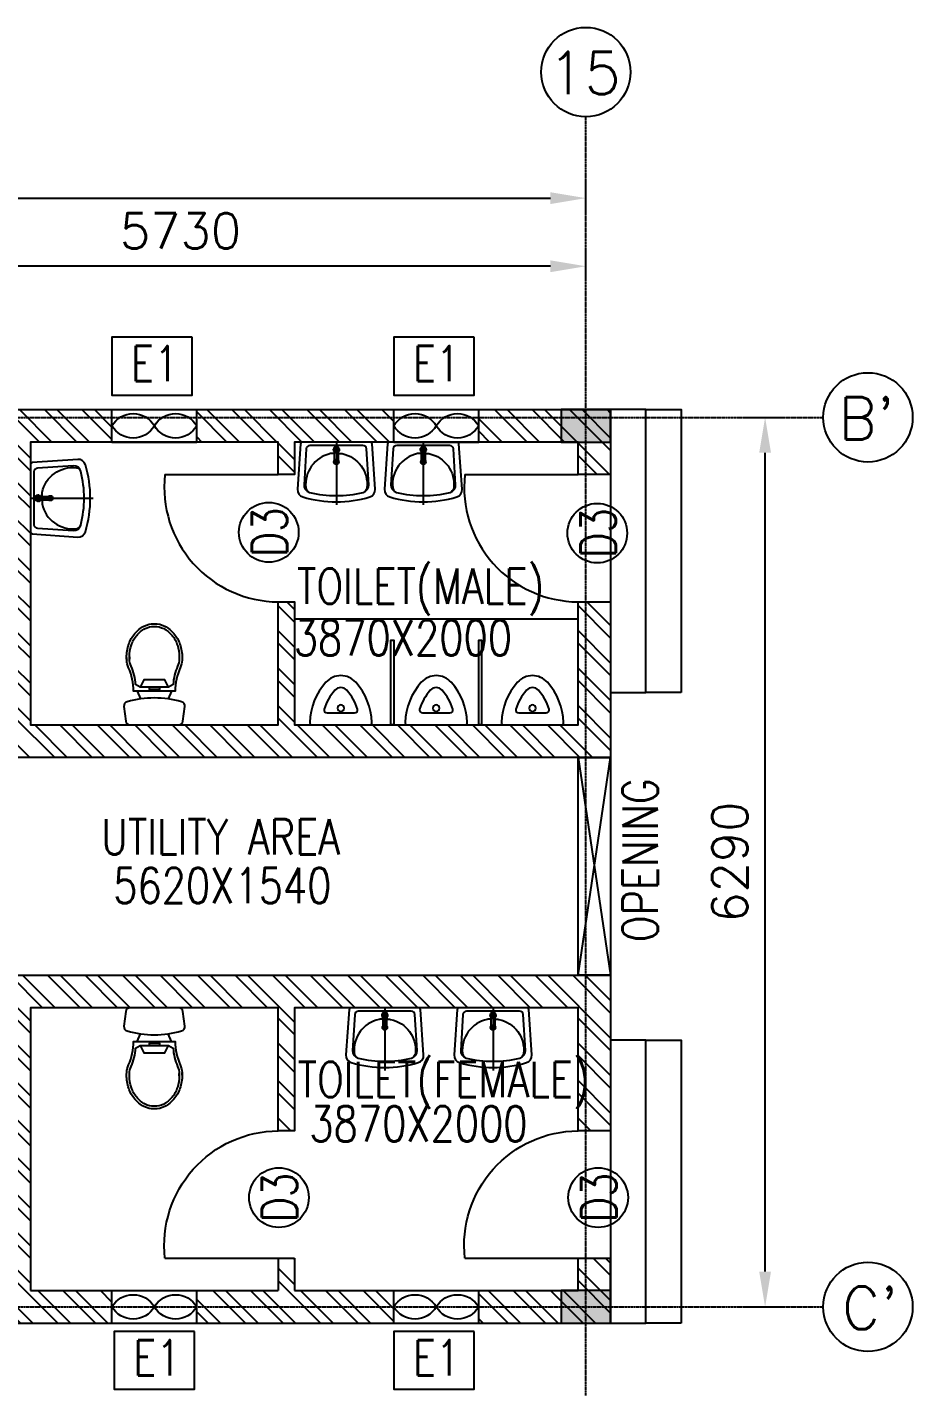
# Model space of a CAD drawing. Header units: millimetres. Extents: x -7644 to 230040, y 17031 to 222323.
# Drawn here: x 27737 to 33994, y 18871 to 28546 of the extents above; entities that cross this region are included whole.
import ezdxf
from ezdxf.enums import TextEntityAlignment as Align

# ---------------------------------------------------------------- set-up
doc = ezdxf.new("R2010")
doc.units = ezdxf.units.MM
doc.header["$LTSCALE"] = 4
doc.header["$MEASUREMENT"] = 0
doc.header["$PDMODE"] = 34
doc.linetypes.add('CENTER', pattern=[2, 1.25, -0.25, 0.25, -0.25])
doc.layers.get('0').update_dxf_attribs({"color": 8})
for name, color, linetype in [('BRICK WALL', 1, 'Continuous'), ('DIM', 8, 'Continuous'), ('GD NAME', 6, 'CENTER'), ('GRID', 8, 'CENTER'), ('HATCH', 253, 'Continuous'), ('RCC WALL', 7, 'Continuous'), ('txt-1', 7, 'Continuous'), ('txt-2', 7, 'Continuous'), ('UTILITIES', 252, 'Continuous')]:
    doc.layers.add(name, color=color, linetype=linetype)
doc.styles.add('ROMANS', font='ROMANS')
doc.dimstyles.new('1-75N', dxfattribs={"dimscale": 75, "dimtxt": 5, "dimasz": 5, "dimexe": 1.25, "dimexo": 1.25, "dimgap": 1.25, "dimtad": 1, "dimdec": 0, "dimdsep": 46, "dimtxsty": 'ROMANS', "dimcen": 1, "dimclrd": 8, "dimclre": 8, "dimclrt": 5, "dimadec": 0, "dimazin": 0, "dimtfac": 1, "dimtdec": 0, "dimtmove": 0, "dimatfit": 3, "dimfxl": 1, "dimarcsym": 0})

# ---------------------------------------------------------------- blocks, each defined once
blk = doc.blocks.new('A$C3A0F6C12')
for points in [[(115, 0), (-115, 0)], [(-115, 0), (-115, -600)], [(115, 0), (115, -600)], [(115, -600), (-115, -600)]]:
    blk.add_lwpolyline(points)
for centre, start, end in [((87.6, -150), 120.27718, 239.72281), ((-87.6, -150), 300.27719, 59.72282), ((87.6, -450), 120.27719, 239.72282), ((-87.6, -450), 300.27718, 59.72281)]:
    blk.add_arc(centre, 173.7, start, end)
blk = doc.blocks.new('A$C40CD7F3B')
at = {"color": 4}
blk.add_line((0, -800), (0, 0), dxfattribs=at)
blk.add_arc((89.2, 5.8), 810.8, 263.68531, 359.58725)
blk = doc.blocks.new('URINL-P')
at = {"layer": 'UTILITIES'}
for points in [[(0, -33), (221, -33, 0.423565), (239, -13, 0.17489), (115, 296, 0.214079), (0, 347, 0.214079), (-115, 296, 0.17489), (-239, -13, 0.423565), (-221, -33)], [(0, 60), (106, 60, 0.506526), (128, 90, 0.105326), (46, 234, 0.214079), (0, 255, 0.214079), (-46, 234, 0.105326), (-128, 90, 0.506526), (-106, 60)], [(0, 122, 1), (0, 71, 1)]]:
    blk.add_lwpolyline(points, format="xyb", close=True, dxfattribs=at)
blk = doc.blocks.new('COMOD-P')
at = {"layer": 'UTILITIES'}
for p, q in [((-132, 113), (-107, 54)), ((132, 113), (107, 54))]:
    blk.add_line(p, q, dxfattribs=at)
for points in [[(214, 373, -0.015858), (213, 353, 0.015858), (214, 373, 0.082252), (197, 475, 0.090218), (151, 557, 0.104373), (80, 614, 0.117193), (0, 633, 0.117193), (-80, 614, 0.104373), (-151, 557, 0.090218), (-197, 475, 0.082252), (-214, 373, 0.015858), (-213, 353, 0.088744), (-199, 294, -0.10475), (-160, 113), (160, 113, -0.10475), (199, 294, 0.088744), (213, 353)], [(192, 378, -0.015858), (192, 360, 0.015858), (192, 378, 0.082252), (177, 469, 0.090218), (136, 543, 0.104373), (72, 595, 0.117193), (0, 612, 0.117193), (-72, 595, 0.104373), (-136, 543, 0.090218), (-177, 469, 0.082252), (-192, 378, 0.015858), (-192, 360, 0.088744), (-179, 306, -0.09179), (-145, 164), (-108, 144), (108, 144), (145, 164, -0.09179), (179, 306, 0.088744), (192, 360)]]:
    blk.add_lwpolyline(points, format="xyb", dxfattribs=at)
for points in [[(-108, 144), (-81, 200), (0, 200), (81, 200), (108, 144)], [(41, 144), (41, 129), (0, 129), (-41, 129), (-41, 144)]]:
    blk.add_lwpolyline(points, dxfattribs=at)
blk.add_lwpolyline([(210, 32, -0.372556), (234, -6), (220, -117, -0.375547), (185, -147), (-185, -147, -0.375547), (-220, -117), (-234, -6, -0.372556), (-210, 32, -0.069634), (0, 61, -0.069634)], format="xyb", close=True, dxfattribs=at)
blk = doc.blocks.new('BASIN2-P')
at = {"layer": 'UTILITIES'}
blk.add_line((0, -58), (0, 417), dxfattribs=at)
for points in [[(275, -52), (299, 298, 0.353121), (258, 357, 0.146335), (-258, 357, 0.353121), (-299, 298), (-275, -52, 0.391657), (-261, -65), (261, -65, 0.391657)], [(232, -12), (249, 263, 0.364929), (206, 322, 0.12229), (-206, 322, 0.364929), (-249, 263), (-232, -12, 0.393215), (-204, -39), (204, -39, 0.393215)], [(-20, 5), (-16, 2, 0.065543), (-18, -2), (-23, -1, 0.065543), (-24, -7), (-19, -7, 0.065543), (-18, -12), (-23, -13, 0.065543), (-20, -19), (-16, -17, 0.065543), (-13, -20), (-17, -24, 0.065543), (-12, -28), (-9, -23, 0.065543), (-5, -25), (-6, -30, 0.065543), (0, -31), (0, -26, 0.065543), (5, -25), (6, -30, 0.065543), (12, -28), (9, -23, 0.065543), (13, -20), (17, -24, 0.065543), (20, -19), (16, -17, 0.065543), (18, -12), (23, -13, 0.065543), (24, -7), (19, -7, 0.065543), (18, -2), (23, -1, 0.065543), (20, 5), (16, 2, 0.065543), (13, 6), (17, 10, 0.065543), (12, 13), (9, 9, 0.065543), (5, 11), (6, 16, 0.065543), (0, 16), (0, 12, 0.065543), (-5, 11), (-6, 16, 0.065543), (-12, 13), (-9, 9, 0.065543), (-13, 6), (-17, 10, 0.065543)]]:
    blk.add_lwpolyline(points, format="xyb", close=True, dxfattribs=at)
for points in [[(-14, 23, -0.019276), (-44, 24, -0.388647), (-235, 288, -0.072008), (-233, 295, -0.182368), (-209, 322)], [(14, 23, 0.019276), (44, 24, 0.388636), (235, 288, 0.072008), (233, 295, 0.182368), (209, 322)], [(-17, 1, 0.06068), (-14, 24), (-14, 73, -1), (14, 73), (14, 24, 0.06068), (17, 1)]]:
    blk.add_lwpolyline(points, format="xyb", dxfattribs=at)
for centre, radius in [((0, 87), 18.9), ((0, 87), 14.2), ((0, -7), 14.2)]:
    blk.add_circle(centre, radius, dxfattribs=at)
blk = doc.blocks.new('COLUMN 230x350')
at = {"layer": 'HATCH'}
h = blk.add_hatch(color=256, dxfattribs=at)
h.dxf.hatch_style = 1
h.paths.add_polyline_path([(-115, -175), (115, -175), (115, 175), (-115, 175)])
at = {"layer": 'RCC WALL'}
blk.add_lwpolyline([(115, -175), (-115, -175), (-115, 175), (115, 175)], close=True, dxfattribs=at)
blk = doc.blocks.new('*D197')
at = {"layer": 'DEFPOINTS', "color": 0, "transparency": 16777216}
for p in [(32672.8, 25788.8, 0), (32951.6, 25788.8), (32672.8, 19498.8, 0)]:
    blk.add_point(p, dxfattribs=at)
at = {"layer": 'DIM', "color": 8, "lineweight": -2, "transparency": 16777216}
for p, q in [((32797.8, 25788.8), (33076.6, 25788.8)), ((32951.6, 19748.8), (32951.6, 25538.8)), ((32797.8, 19498.8), (33076.6, 19498.8))]:
    blk.add_line(p, q, dxfattribs=at)
at = {"layer": 'DIM', "color": 8, "transparency": 16777216}
for points in [[(32909.9, 25538.8), (32993.2, 25538.8), (32951.6, 25788.8)], [(32909.9, 19748.8), (32993.2, 19748.8), (32951.6, 19498.8)]]:
    blk.add_solid(points, dxfattribs=at)
at = {"layer": 'DIM', "color": 5, "transparency": 16777216, "insert": (32701.6, 22643.8), "char_height": 250, "attachment_point": 5, "rotation": 90, "style": 'ROMANS'}
blk.add_mtext('6290', dxfattribs=at)
blk = doc.blocks.new('*D199')
at = {"layer": 'DEFPOINTS', "color": 0, "transparency": 16777216}
for p in [(25954.3, 26857.1), (25954.3, 26635, 0), (31684.3, 26635, 0)]:
    blk.add_point(p, dxfattribs=at)
at = {"layer": 'DIM', "color": 8, "lineweight": -2, "transparency": 16777216}
for p, q in [((25954.3, 26760), (25954.3, 26982.1)), ((31684.3, 26760), (31684.3, 26982.1)), ((31434.3, 26857.1), (26204.3, 26857.1))]:
    blk.add_line(p, q, dxfattribs=at)
at = {"layer": 'DIM', "color": 8, "transparency": 16777216}
for points in [[(26204.3, 26898.7), (26204.3, 26815.4), (25954.3, 26857.1)], [(31434.3, 26898.7), (31434.3, 26815.4), (31684.3, 26857.1)]]:
    blk.add_solid(points, dxfattribs=at)
at = {"layer": 'DIM', "color": 5, "transparency": 16777216, "insert": (28819.3, 27107.1), "char_height": 250, "attachment_point": 5, "style": 'ROMANS'}
blk.add_mtext('5730', dxfattribs=at)
blk = doc.blocks.new('*D200')
at = {"layer": 'DEFPOINTS', "color": 0, "transparency": 16777216}
for p in [(31684.3, 27338.9), (19529.3, 27110.2), (31684.3, 27110.2, 0)]:
    blk.add_point(p, dxfattribs=at)
at = {"layer": 'DIM', "color": 8, "lineweight": -2, "transparency": 16777216}
for p, q in [((19529.3, 27235.2), (19529.3, 27463.9)), ((31684.3, 27235.2), (31684.3, 27463.9)), ((19779.3, 27338.9), (31434.3, 27338.9))]:
    blk.add_line(p, q, dxfattribs=at)
at = {"layer": 'DIM', "color": 8, "transparency": 16777216}
for points in [[(19779.3, 27380.6), (19779.3, 27297.3), (19529.3, 27338.9)], [(31434.3, 27380.6), (31434.3, 27297.3), (31684.3, 27338.9)]]:
    blk.add_solid(points, dxfattribs=at)
at = {"layer": 'DIM', "color": 5, "transparency": 16777216, "insert": (25356.9, 27588.9), "char_height": 250, "attachment_point": 5, "style": 'ROMANS'}
blk.add_mtext('12155', dxfattribs=at)

msp = doc.modelspace()

# ---------------------------------------------------------------- hatches: boundary and pattern name
at = {"layer": 'HATCH'}
h = msp.add_hatch(dxfattribs=at)
h.set_pattern_fill('ANSI32', color=256, scale=500, angle=-90, style=0)
h.set_pattern_definition([(315, (-196910.12, 989448.7), (132.58252, 132.58252), []), (315, (-196910.12, 989360.3), (132.58252, 132.58252), [])])
h.paths.add_polyline_path([(26009.3, 21843.8), (26009.3, 22013.8), (25779.3, 22013.8), (25779.3, 20743.7), (25894.3, 20743.7), (25894.3, 21613.8), (27644.3, 21613.8), (27644.3, 19613.8), (27069.3, 19613.8), (27069.3, 19383.8), (28334.3, 19383.8), (28334.3, 19613.8), (27759.3, 19613.8), (27759.3, 21613.8), (29509.3, 21613.8), (29509.3, 20743.8), (29624.3, 20743.8), (29624.3, 21613.8), (31629.3, 21613.8), (31629.3, 20743.8), (31859.3, 20743.8), (31859.3, 21383.8), (31859.3, 21843.8)])
h.paths.add_polyline_path([(29624.3, 19613.8), (29624.3, 19843.8), (29509.3, 19843.8), (29509.3, 19613.8), (28934.3, 19613.8), (28934.3, 19383.8), (30326.8, 19383.8), (30326.8, 19613.8)], flags=17)
h.paths.add_polyline_path([(30926.8, 19613.8), (30926.8, 19383.8), (31859.3, 19383.8), (31859.3, 19843.8), (31629.3, 19843.8), (31629.3, 19613.8)], flags=17)
h.paths.add_polyline_path([(28934.3, 25843.8), (28934.3, 25613.8), (29509.3, 25613.8), (29509.3, 25383.8), (29624.3, 25383.8), (29624.3, 25613.8), (30326.8, 25613.8), (30326.8, 25843.8)], flags=17)
h.paths.add_polyline_path([(30926.8, 25843.8), (30926.8, 25613.8), (31629.3, 25613.8), (31629.3, 25383.8), (31859.3, 25383.8), (31859.3, 25843.8)], flags=17)
h.paths.add_polyline_path([(31629.3, 24483.8), (31629.3, 23613.8), (29624.3, 23613.8), (29624.3, 24483.8), (29509.3, 24483.8), (29509.3, 23613.8), (27759.3, 23613.8), (27759.3, 25613.8), (28334.3, 25613.8), (28334.3, 25843.8), (27069.3, 25843.8), (27069.3, 25613.8), (27644.3, 25613.8), (27644.3, 23613.8), (25779.3, 23613.8), (25779.3, 23213.8), (26009.3, 23213.8), (26009.3, 23383.8), (31859.3, 23383.8), (31859.3, 24483.8)])
h.paths.add_polyline_path([(26129.3, 25843.8), (26129.3, 25613.8), (26469.3, 25613.8), (26469.3, 25843.8)], flags=17)

# ---------------------------------------------------------------- linework, layer by layer
at = {"color": 7, "elevation": 0}
for points in [[(28901.3, 26355.2), (28334.5, 26355.2), (28334.5, 25946.7), (28901.3, 25946.7)], [(30893.8, 26355.2), (30327, 26355.2), (30327, 25946.7), (30893.8, 25946.7)], [(28917.4, 19325), (28350.7, 19325), (28350.7, 18916.4), (28917.4, 18916.4)], [(30893.8, 19325), (30327, 19325), (30327, 18916.4), (30893.8, 18916.4)]]:
    msp.add_lwpolyline(points, close=True, dxfattribs=at)
at = {"elevation": 0}
msp.add_lwpolyline([(31859.3, 21843.8), (31629.3, 21843.8), (31629.3, 23383.8), (31859.3, 23383.8)], close=True, dxfattribs=at)
for points in [[(31629.3, 23383.8), (31859.3, 21843.8)], [(31629.3, 21843.8), (31859.3, 23383.8)]]:
    msp.add_lwpolyline(points, dxfattribs=at)
at = {"layer": 'BRICK WALL', "elevation": 0}
for points in [[(26129.3, 25843.8), (31859.3, 25843.8), (31859.3, 25383.8), (31629.3, 25383.8), (31629.3, 25613.8), (29624.3, 25613.8), (29624.3, 25383.8), (29509.3, 25383.8), (29509.3, 25613.8), (27759.3, 25613.8), (27759.3, 23613.8), (29509.3, 23613.8), (29509.3, 24483.8), (29624.3, 24483.8), (29624.3, 23613.8), (31629.3, 23613.8), (31629.3, 24483.8), (31859.3, 24483.8), (31859.3, 23383.8), (26009.3, 23383.8)], [(26009.3, 21843.8), (31859.3, 21843.8), (31859.3, 20743.8), (31629.3, 20743.8), (31629.3, 21613.8), (29624.3, 21613.8), (29624.3, 20743.8), (29509.3, 20743.8), (29509.3, 21613.8), (27759.3, 21613.8), (27759.3, 19613.8)], [(29509.3, 19843.8), (29509.3, 19613.8)], [(29509.3, 19843.8), (29624.3, 19843.8)], [(29624.3, 19843.8), (29624.3, 19613.8)], [(31629.3, 19613.8), (31629.3, 19843.8)], [(31629.3, 19843.8), (31859.3, 19843.8)], [(31859.3, 19383.8), (31859.3, 19843.8)], [(27759.3, 19613.8), (29509.3, 19613.8)], [(29624.3, 19613.8), (31629.3, 19613.8)], [(26009.3, 19383.8), (31859.3, 19383.8)]]:
    msp.add_lwpolyline(points, dxfattribs=at)
at = {"layer": 'GRID', "elevation": 0}
for points in [[(31684.3, 18871.1), (31684.3, 27914.8)], [(19007, 25788.8), (33362.8, 25788.8)], [(19007, 19498.8), (33362.8, 19498.8)]]:
    msp.add_lwpolyline(points, dxfattribs=at)
at = {"layer": 'HATCH', "color": 252, "elevation": 0}
for points in [[(31859.3, 23843.8), (32109.3, 23843.8), (32109.3, 25843.8), (31859.3, 25843.8)], [(32359.3, 23843.8), (32109.3, 23843.8), (32109.3, 25843.8), (32359.3, 25843.8)], [(31859.3, 19383.8), (32109.3, 19383.8), (32109.3, 21383.8), (31859.3, 21383.8)], [(32359.3, 19383.8), (32109.3, 19383.8), (32109.3, 21383.8), (32359.3, 21383.8)]]:
    msp.add_lwpolyline(points, close=True, dxfattribs=at)
at = {"layer": 'txt-1'}
for centre in [(31684.3, 28230.6, 0), (33678.6, 25788.8, 0), (33678.6, 19498.8, 0)]:
    msp.add_circle(centre, 315.8, dxfattribs=at)
at = {"layer": 'txt-2'}
for centre in [(29443.4, 24975.7, 0), (31765.5, 24969.8, 0), (29514.7, 20271.5, 0), (31771.5, 20271.5, 0)]:
    msp.add_circle(centre, 210.9, dxfattribs=at)
at = {"layer": 'UTILITIES', "elevation": 0, "flags": 128}
for points in [[(29624.3, 24363.8), (31629.3, 24363.8)], [(30326.8, 23613.8), (30306.8, 23613.8), (30306.8, 24213.8), (30326.8, 24213.8), (30326.8, 23613.8)], [(30946.8, 23613.8), (30926.8, 23613.8), (30926.8, 24213.8), (30946.8, 24213.8), (30946.8, 23613.8)]]:
    msp.add_lwpolyline(points, dxfattribs=at)

# ---------------------------------------------------------------- block references
at = {"rotation": 269.9999999999999}
for p in [(29509.3, 25383.8, 0), (31629.3, 25383.8, 0)]:
    msp.add_blockref('A$C40CD7F3B', p, dxfattribs=at)
at = {"xscale": -1, "rotation": 270}
for p in [(29509.3, 19843.8, 0), (31629.3, 19843.8, 0)]:
    msp.add_blockref('A$C40CD7F3B', p, dxfattribs=at)
at = {"layer": 'DIM', "color": 5, "xscale": -1, "rotation": 90}
for p in [(28334.3, 25728.8, 0), (30326.8, 25728.8, 0), (28334.3, 19498.8, 0), (30326.8, 19498.8, 0)]:
    msp.add_blockref('A$C3A0F6C12', p, dxfattribs=at)
at = {"layer": 'GD NAME', "xscale": -1, "rotation": 270}
for p in [(31684.3, 25728.8, 0), (31684.3, 19498.8, 0)]:
    msp.add_blockref('COLUMN 230x350', p, dxfattribs=at)
at = {"layer": 'UTILITIES', "yscale": 0.9179684403446782, "zscale": 0.9179684403446782}
for name, p, xscale, rotation in [('BASIN2-P', (29920.9, 25554, 0), 0.9179684403446782, 180.0097591230764), ('BASIN2-P', (30535.2, 25554, 0), 0.9179684403446782, 180.0097591230764), ('BASIN2-P', (27819.2, 25217.1, 0), 0.9179684403446782, 270.0097591230763), ('COMOD-P', (28634.3, 21479.2, 0), -0.9179684403446782, 180), ('BASIN2-P', (30263.4, 21554, 0), 0.9179684403446782, 180.0097591230764), ('BASIN2-P', (31028.4, 21554, 0), 0.9179684403446782, 180.0097591230764)]:
    msp.add_blockref(name, p, dxfattribs=dict(at, xscale=xscale, rotation=rotation))
for name, p, xscale in [('COMOD-P', (28634.3, 23748.5, 0), -0.9179684403446782), ('URINL-P', (29952.4, 23643.7, 0), 0.9179684403446782), ('URINL-P', (30626.8, 23643.7, 0), 0.9179684403446782), ('URINL-P', (31307, 23643.7, 0), 0.9179684403446782)]:
    msp.add_blockref(name, p, dxfattribs=dict(at, xscale=xscale))

# ---------------------------------------------------------------- texts
at = {"layer": 'txt-1', "color": 6, "style": 'ROMANS'}
for s, p in [('15', (31674.7, 28223.5, 0)), ("B'", (33668.9, 25781.7, 0)), ("C'", (33693.8, 19491.7, 0))]:
    msp.add_text(s, height=300, dxfattribs=at).set_placement(p, align=Align.MIDDLE_CENTER)
at = {"layer": 'txt-2', "style": 'ROMANS', "width": 0.8}
for s, rotation, p in [('E1', 0, (28469.4, 26044.1, 0)), ('E1', 0, (30461.9, 26044.1, 0)), ('D3', 90, (29573.5, 24800.1, 0)), ('D3', 90, (31895.6, 24794.2, 0)), ('TOILET(MALE)', 0, (29643, 24471, 0)), ('3870X2000', 0, (29619.5, 24105.6, 0)), ('OPENING', 90, (32193.8, 22077.7, 0)), ('D3', 90, (29644.8, 20095.8, 0)), ('D3', 90, (31901.7, 20095.8, 0)), ('E1', 0, (28485.6, 19013.9, 0)), ('E1', 0, (30461.9, 19013.9, 0))]:
    msp.add_text(s, height=250, rotation=rotation, dxfattribs=at).set_placement(p)
for s, p in [('UTILITY AREA', (28258.3, 22696.7, 0)), ('5620X1540', (28343.4, 22352.4, 0)), ('TOILET(FEMALE)', (29647.5, 20981.7)), ('3870X2000', (29729.6, 20668.6))]:
    msp.add_text(s, height=250, dxfattribs=at).set_placement(p)

# ---------------------------------------------------------------- dimensions: what is measured, and where the dimension line sits
at = {"layer": 'DIM', "color": 5}
dim = msp.add_linear_dim(base=(31684.3, 27338.9, 0), p1=(19529.3, 27110.2, 0), p2=(31684.3, 27110.2, 0), dimstyle='1-75N', override={"dimscale": 100, "dimtxt": 2.5, "dimasz": 2.5}, dxfattribs=at)
dim.commit()
dim.dimension.update_dxf_attribs({"geometry": '*D200', "text_midpoint": (25356.9, 27338.9, 0), "dimtype": 160})
for base, p1, p2, angle, picture, middle in [((25954.3, 26857.1, 0), (31684.3, 26635, 0), (25954.3, 26635, 0), 180, '*D199', (28819.3, 27107.1, 0)), ((32951.6, 25788.8, 0), (32672.8, 19498.8, 0), (32672.8, 25788.8, 0), 90, '*D197', (32701.6, 22643.8, 0))]:
    dim = msp.add_linear_dim(base=base, p1=p1, p2=p2, angle=angle, dimstyle='1-75N', override={"dimscale": 100, "dimtxt": 2.5, "dimasz": 2.5}, dxfattribs=at)
    dim.commit()
    dim.dimension.update_dxf_attribs({"geometry": picture, "text_midpoint": middle})

doc.saveas('drawing.dxf')
